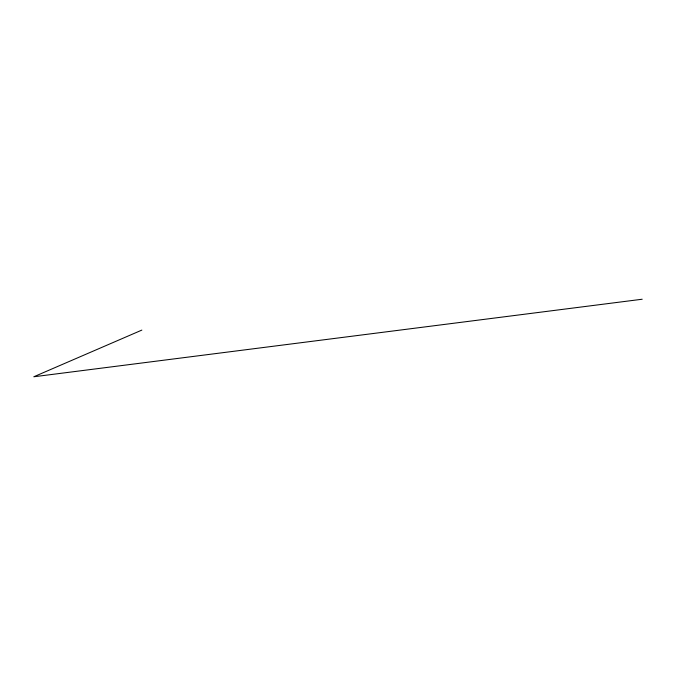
<?xml version="1.0" encoding="UTF-8"?>
<svg xmlns="http://www.w3.org/2000/svg" width="676" height="676" viewBox="0 0 676 676"><rect width="100%" height="100%" fill="white"/><g stroke="black" fill="none" stroke-linecap="round" stroke-linejoin="round"><path stroke-width="1.01" d="M141.85 330.099L33.8 376.769L642.2 299.231"/></g></svg>
